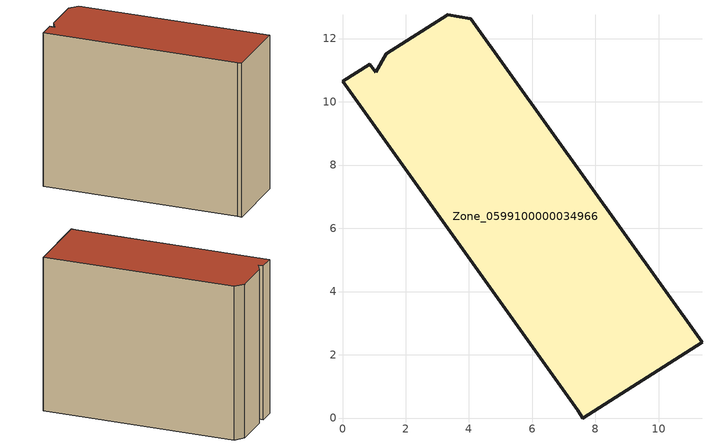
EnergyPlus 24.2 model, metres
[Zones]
Zone_0599100000034966
 floor ground (C_G): 1.05,10.94 1.38,11.52 3.32,12.75 4.05,12.62 11.37,2.39 7.59,0 7.44,0.24 0,10.65 0.85,11.19 z2.48
 wall outside (C_F): 7.59,0 11.37,2.39 4.05,12.62 3.32,12.75 1.38,11.52 1.05,10.94 0.85,11.19 0,10.65 7.44,0.24 7.59,0 z2.48:12.99
 roof outside (C_R): 11.37,2.39 4.05,12.62 3.32,12.75 1.38,11.52 1.05,10.94 0.85,11.19 0,10.65 7.44,0.24 7.59,0 z12.99
[BUILDING]
Pand.0599100000034966: North Axis=0; Terrain=City; Loads Convergence Tolerance Value=0.04; Temperature Convergence Tolerance Value=0.4; Solar Distribution=FullExterior; Maximum Number of Warmup Days=25; Minimum Number of Warmup Days=1
[Site:Location]
Rotterdam.The.Hague.AP_ZH_NLD Design_Conditions: Latitude=51.96; Longitude=4.45; Time Zone=1; Elevation=-4.5
[SITE:GROUNDTEMPERATURE:BUILDINGSURFACE]
18, 18, 18, 18, 18, 18, 18, 18, 18, 18, 18, 18
[MATERIAL] Thermal Absorptance=0.9; Solar Absorptance=0.7; Visible Absorptance=0.7
Name | Roughness | Thickness | Conductivity | Density | Specific Heat
G.TI.1946 | MediumSmooth | 0.15 | 1 | 540 | 1210
F.TI.1946 | Rough | 0.3 | 0.857143 | 1920 | 840
R.TI.1946 | MediumRough | 0.2 | 0.1 | 1500 | 1000
[CONSTRUCTION]
C_G: G.TI.1946
C_F: F.TI.1946
C_R: R.TI.1946
[ZONE]
Zone_0599100000034966: Type=1; Multiplier=1; Ceiling Height=Autocalculate; Volume=Autocalculate; Floor Area=autocalculate; Part of Total Floor Area=Yes
[ZONEINFILTRATION:DESIGNFLOWRATE]
Infil_Zone_0599100000034966: Zone or ZoneList or Space or SpaceList=Zone_0599100000034966; Schedule=AlwaysOn; Design Flow Rate Calculation Method=Flow/Area; Flow Rate per Floor Area=0.003; Constant Term Coefficient=1; Temperature Term Coefficient=0; Velocity Term Coefficient=0; Velocity Squared Term Coefficient=0
[HVACTEMPLATE:ZONE:IDEALLOADSAIRSYSTEM]
Zone_0599100000034966: Maximum Heating Supply Air Temperature=50; Minimum Cooling Supply Air Temperature=13; Maximum Heating Supply Air Humidity Ratio=0.0156; Minimum Cooling Supply Air Humidity Ratio=0.0077; Heating Limit=NoLimit; Cooling Limit=NoLimit; Dehumidification Control Type=ConstantSensibleHeatRatio; Cooling Sensible Heat Ratio=0.7; Dehumidification Setpoint=60; Humidification Control Type=None; Humidification Setpoint=30; Outdoor Air Method=None; Outdoor Air Flow Rate per Person=0.00944; Outdoor Air Flow Rate per Zone Floor Area=0; Outdoor Air Flow Rate per Zone=0; Demand Controlled Ventilation Type=None; Outdoor Air Economizer Type=NoEconomizer; Heat Recovery Type=None; Sensible Heat Recovery Effectiveness=0.7; Latent Heat Recovery Effectiveness=0.65
[ZONECONTROL:THERMOSTAT]
ThermostatControl_Zone_0599100000034966: Zone or ZoneList=Zone_0599100000034966; Control Type Schedule=DualSetpointControlType; Control 1=Thermostat_Zone_0599100000034966; Temperature Difference Between Cutout And Setpoint=0
[THERMOSTATSETPOINT:DUALSETPOINT]
Thermostat_Zone_0599100000034966: Heating Setpoint Temperature Schedule=HeatingSetpoint_Zone_0599100000034966; Cooling Setpoint Temperature Schedule=CoolingSetpoint_Zone_0599100000034966
[SCHEDULE:COMPACT]
HeatingSetpoint_Zone_0599100000034966: Through: 12/31, For: AllDays, Until: 24:00, 21
CoolingSetpoint_Zone_0599100000034966: Through: 12/31, For: AllDays, Until: 24:00, 24
DualSetpointControlType: Through: 12/31, For: AllDays, Until: 24:00, 4
AlwaysOn: Through: 12/31, For: AllDays, Until: 24:00, 1
